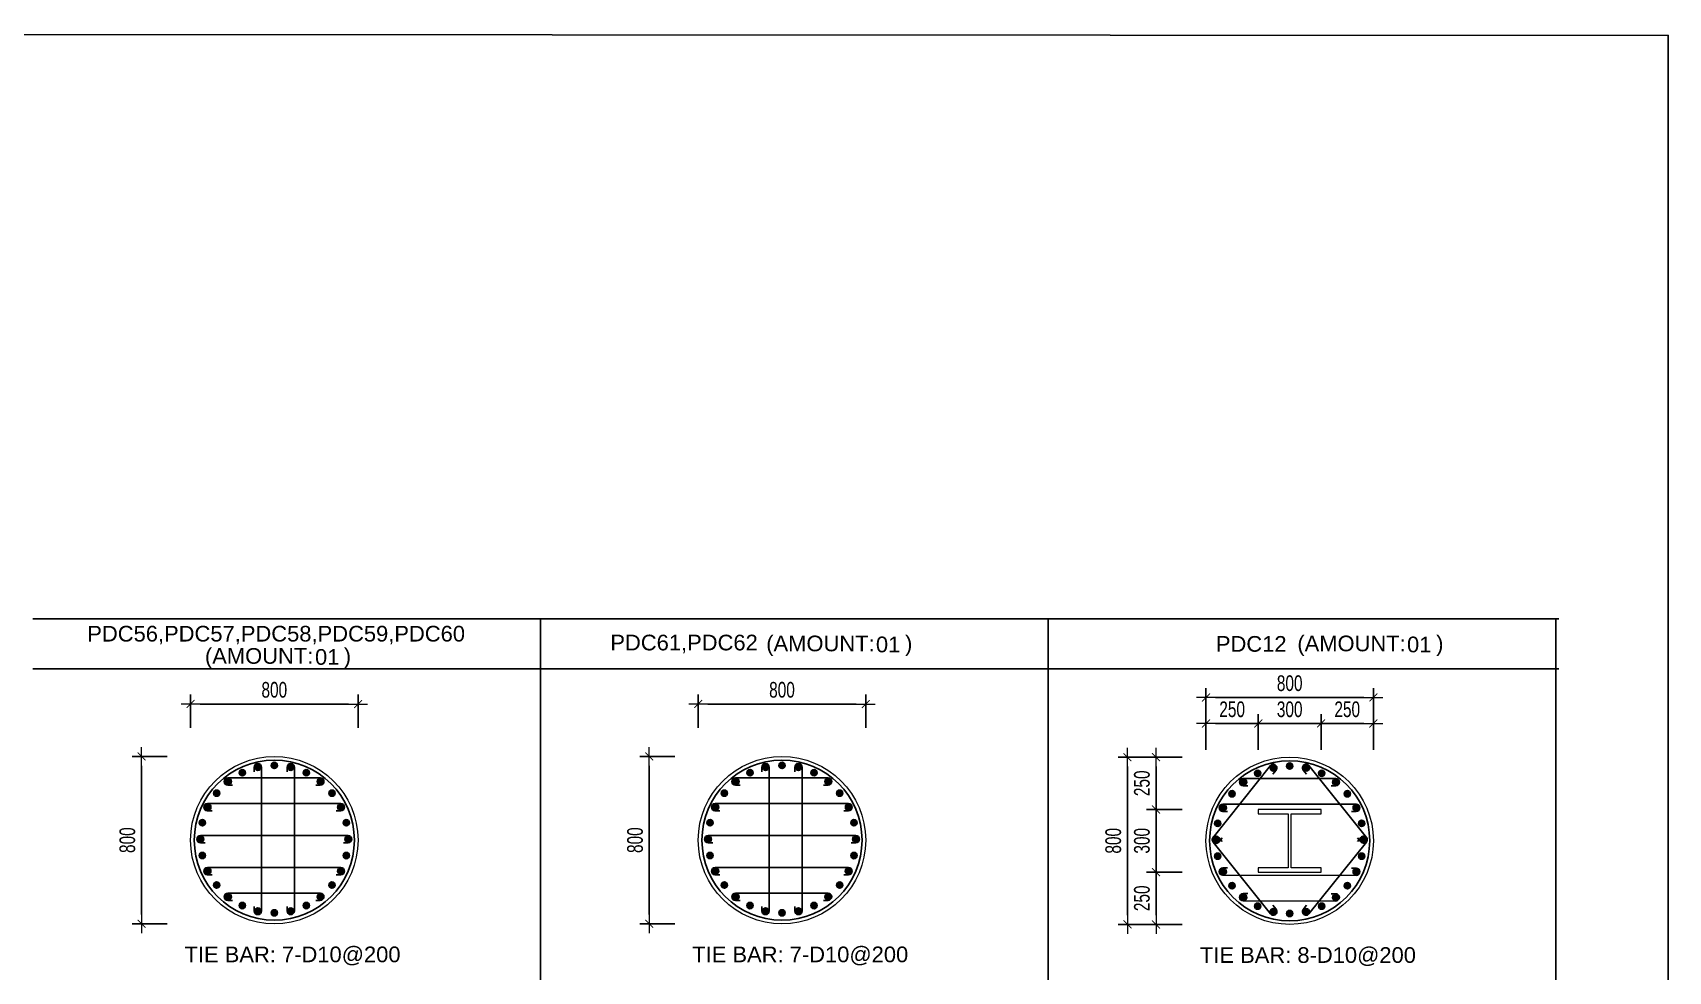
# Model space of a CAD drawing. Header units: millimetres. Extents: x 49323 to 538172, y -39336 to 181761.
# Drawn here: x 514763 to 522579, y 34782 to 39270 of the extents above; entities that cross this region are included whole.
import ezdxf
from ezdxf.enums import TextEntityAlignment as Align

# ---------------------------------------------------------------- set-up
doc = ezdxf.new("R2010")
doc.units = ezdxf.units.MM
doc.linetypes.add('CENTER2', pattern=[1.125, 0.75, -0.125, 0.125, -0.125])
doc.layers.get('Defpoints').update_dxf_attribs({"color": 151, "lineweight": 9})
for name, color, linetype in [('2', 2, 'Continuous'), ('A-ANNO-LEAD', 4, 'Continuous'), ('CEN', 1, 'CENTER2'), ('STL', 3, 'Continuous'), ('TIT1', 3, 'Continuous')]:
    doc.layers.add(name, color=color, linetype=linetype)
doc.layers.add('NDC_S_CONTINUOUS', color=3, linetype='Continuous', lineweight=20)
doc.layers.add('NDC_S_DIM', color=1, linetype='Continuous', lineweight=15)
doc.styles.add('NDC_ARIAL', font='arial.ttf', dxfattribs={"width": 0.85})
doc.styles.add('NDC_DIM', font='', dxfattribs={"width": 0.75})
doc.styles.get('NDC_DIM').set_extended_font_data('Dotum')
doc.dimstyles.new('NDC_dim_30', dxfattribs={"dimscale": 30, "dimtxt": 2.5, "dimasz": 1.5, "dimexe": 1.5, "dimexo": 2.5, "dimgap": 1, "dimtad": 1, "dimdec": 0, "dimzin": 0, "dimdsep": 46, "dimtxsty": 'NDC_DIM', "dimblk": 'DIMMARK', "dimcen": 0.09, "dimdle": 1.2, "dimclrd": 1, "dimclre": 1, "dimclrt": 3, "dimadec": 0, "dimazin": 0, "dimtfac": 1, "dimtdec": 0, "dimtix": 1, "dimtofl": 0, "dimtmove": 0, "dimatfit": 3, "dimfxl": 8, "dimfxlon": 1, "dimtolj": 1, "dimtzin": 0, "dimarcsym": 0})

# ---------------------------------------------------------------- blocks, each defined once
blk = doc.blocks.new('DÁDAS')
at = {"layer": 'TIT1', "color": 2, "style": 'NDC_ARIAL'}
blk.add_text('(AMOUNT:     )', height=75, dxfattribs=at).set_placement((-42061.2, 55767.2), align=Align.MIDDLE)
blk = doc.blocks.new('DIMMARK')
at = {"layer": 'NDC_S_DIM', "color": 1}
blk.add_line((-1.5, 0), (1, 0), dxfattribs=at)
at = {"layer": 'NDC_S_DIM', "color": 2, "const_width": 0.1}
blk.add_lwpolyline([(-0.42, -0.42), (0.42, 0.42)], dxfattribs=at)
blk = doc.blocks.new('*D2347')
at = {"layer": 'Defpoints', "color": 0, "ltscale": 40, "transparency": 16777216}
for p in [(518743.2, 36059.9), (517943.2, 35871.6), (518743.2, 35871.6)]:
    blk.add_point(p, dxfattribs=at)
at = {"layer": 'NDC_S_DIM', "color": 1, "lineweight": -2, "ltscale": 40, "transparency": 16777216}
for p, q in [((517943.2, 35946.6), (517943.2, 36104.9)), ((517988.2, 36059.9), (518698.2, 36059.9)), ((518743.2, 35946.6), (518743.2, 36104.9))]:
    blk.add_line(p, q, dxfattribs=at)
at = {"layer": 'NDC_S_DIM', "color": 1, "lineweight": -2, "ltscale": 40, "transparency": 16777216, "xscale": 45, "yscale": 45, "zscale": 45, "rotation": 180}
blk.add_blockref('DIMMARK', (517943.2, 36059.9), dxfattribs=at)
at = {"layer": 'NDC_S_DIM', "color": 1, "lineweight": -2, "ltscale": 40, "transparency": 16777216, "xscale": 45, "yscale": 45, "zscale": 45}
blk.add_blockref('DIMMARK', (518743.2, 36059.9), dxfattribs=at)
at = {"layer": 'NDC_S_DIM', "color": 3, "ltscale": 40, "transparency": 16777216, "insert": (518343.2, 36127.4), "char_height": 75, "attachment_point": 5, "style": 'NDC_DIM'}
blk.add_mtext('\\A1;800', dxfattribs=at)
blk = doc.blocks.new('*D2348')
at = {"layer": 'Defpoints', "color": 0, "ltscale": 40, "transparency": 16777216}
for p in [(517906.1, 35808.8), (517708.7, 35008.8), (517906.1, 35008.8)]:
    blk.add_point(p, dxfattribs=at)
at = {"layer": 'NDC_S_DIM', "color": 1, "lineweight": -2, "ltscale": 40, "transparency": 16777216}
for p, q in [((517831.1, 35808.8), (517663.7, 35808.8)), ((517708.7, 35763.8), (517708.7, 35053.8)), ((517831.1, 35008.8), (517663.7, 35008.8))]:
    blk.add_line(p, q, dxfattribs=at)
at = {"layer": 'NDC_S_DIM', "color": 1, "lineweight": -2, "ltscale": 40, "transparency": 16777216, "xscale": 45, "yscale": 45, "zscale": 45}
for p, rotation in [((517708.7, 35808.8), 90), ((517708.7, 35008.8), 270)]:
    blk.add_blockref('DIMMARK', p, dxfattribs=dict(at, rotation=rotation))
at = {"layer": 'NDC_S_DIM', "color": 3, "ltscale": 40, "transparency": 16777216, "insert": (517641.2, 35408.8), "char_height": 75, "attachment_point": 5, "rotation": 90, "style": 'NDC_DIM'}
blk.add_mtext('\\A1;800', dxfattribs=at)
blk = doc.blocks.new('8')
at = {"layer": '2'}
blk.add_hatch(color=256, dxfattribs=at).paths.add_polyline_path([(20, 0, 0.386127), (2, 20), (-2, 20, 0.386127), (-20, 0, 1)])
blk.add_circle((0, 0), 20, dxfattribs=at)
blk = doc.blocks.new('5')
at = {"layer": 'CEN', "rotation": 180}
blk.add_blockref('8', (0, 0), dxfattribs=at)
blk = doc.blocks.new('*U2338')
at = {"layer": 'STL', "xscale": -0.75, "yscale": 0.75, "zscale": 0.75, "rotation": 292.5000000000001}
blk.add_blockref('5', (0, 0), dxfattribs=at)
blk = doc.blocks.new('*U2323')
at = {"layer": 'NDC_S_DIM', "color": 0, "linetype": 'ByBlock', "lineweight": -2, "transparency": 16777216}
for p, rotation in [((-25527, 37966), 282.8571428571415), ((-25448.4, 37973.7), 269.9999999999987), ((-25370.1, 37963.8), 257.1428571428559), ((-25669.3, 37900), 308.571428571427), ((-25601.8, 37941), 295.7142857142843), ((-25296, 37936.7), 244.2857142857131), ((-25229.7, 37893.7), 231.4285714285703), ((-25725.9, 37844.9), 321.4285714285699), ((-25174.7, 37837.1), 218.5714285714274), ((-25768.8, 37778.7), 334.2857142857127), ((-25133.6, 37769.7), 205.7142857142847), ((-25796, 37704.6), 347.1428571428555), ((-25108.6, 37694.8), 192.8571428571419), ((-25100.9, 37616.2), 180), ((-25798.2, 37547.7), 12.8571428571428), ((-25110.9, 37537.9), 167.1428571428563), ((-25773.2, 37472.8), 25.71428571428561), ((-25138, 37463.8), 154.2857142857135), ((-25732.1, 37405.4), 38.57142857142841), ((-25677.1, 37348.8), 51.42857142857117), ((-25237.5, 37342.5), 128.5714285714279), ((-25180.9, 37397.6), 141.4285714285707), ((-25610.9, 37305.8), 64.28571428571395), ((-25536.7, 37278.7), 77.14285714285676), ((-25458.4, 37268.7), 89.99999999999955), ((-25379.8, 37276.5), 102.8571428571423), ((-25305, 37301.5), 115.7142857142852)]:
    blk.add_blockref('*U2338', p, dxfattribs=dict(at, rotation=rotation))
blk.add_blockref('*U2338', (-25805.9, 37626.2), dxfattribs=at)
blk = doc.blocks.new('*D2367')
at = {"layer": 'Defpoints', "color": 0, "ltscale": 40, "transparency": 16777216}
for p in [(516317.1, 36059.9), (515517.1, 35871.6), (516317.1, 35871.6)]:
    blk.add_point(p, dxfattribs=at)
at = {"layer": 'NDC_S_DIM', "color": 1, "lineweight": -2, "ltscale": 40, "transparency": 16777216}
for p, q in [((515517.1, 35946.6), (515517.1, 36104.9)), ((515562.1, 36059.9), (516272.1, 36059.9)), ((516317.1, 35946.6), (516317.1, 36104.9))]:
    blk.add_line(p, q, dxfattribs=at)
at = {"layer": 'NDC_S_DIM', "color": 1, "lineweight": -2, "ltscale": 40, "transparency": 16777216, "xscale": 45, "yscale": 45, "zscale": 45, "rotation": 180}
blk.add_blockref('DIMMARK', (515517.1, 36059.9), dxfattribs=at)
at = {"layer": 'NDC_S_DIM', "color": 1, "lineweight": -2, "ltscale": 40, "transparency": 16777216, "xscale": 45, "yscale": 45, "zscale": 45}
blk.add_blockref('DIMMARK', (516317.1, 36059.9), dxfattribs=at)
at = {"layer": 'NDC_S_DIM', "color": 3, "ltscale": 40, "transparency": 16777216, "insert": (515917.1, 36127.4), "char_height": 75, "attachment_point": 5, "style": 'NDC_DIM'}
blk.add_mtext('\\A1;800', dxfattribs=at)
blk = doc.blocks.new('*D2368')
at = {"layer": 'Defpoints', "color": 0, "ltscale": 40, "transparency": 16777216}
for p in [(515480, 35808.8), (515282.6, 35008.8), (515480, 35008.8)]:
    blk.add_point(p, dxfattribs=at)
at = {"layer": 'NDC_S_DIM', "color": 1, "lineweight": -2, "ltscale": 40, "transparency": 16777216}
for p, q in [((515405, 35808.8), (515237.6, 35808.8)), ((515282.6, 35763.8), (515282.6, 35053.8)), ((515405, 35008.8), (515237.6, 35008.8))]:
    blk.add_line(p, q, dxfattribs=at)
at = {"layer": 'NDC_S_DIM', "color": 1, "lineweight": -2, "ltscale": 40, "transparency": 16777216, "xscale": 45, "yscale": 45, "zscale": 45}
for p, rotation in [((515282.6, 35808.8), 90), ((515282.6, 35008.8), 270)]:
    blk.add_blockref('DIMMARK', p, dxfattribs=dict(at, rotation=rotation))
at = {"layer": 'NDC_S_DIM', "color": 3, "ltscale": 40, "transparency": 16777216, "insert": (515215.1, 35408.8), "char_height": 75, "attachment_point": 5, "rotation": 90, "style": 'NDC_DIM'}
blk.add_mtext('\\A1;800', dxfattribs=at)
blk = doc.blocks.new('*U2321')
at = {"layer": 'STL', "xscale": -0.75, "yscale": 0.75, "zscale": 0.75, "rotation": 292.5000000000001}
blk.add_blockref('5', (0, 0), dxfattribs=at)
blk = doc.blocks.new('*U2320')
at = {"layer": 'NDC_S_DIM', "color": 0, "linetype": 'ByBlock', "lineweight": -2, "transparency": 16777216}
for p, rotation in [((-25527, 37966), 282.8571428571415), ((-25448.4, 37973.7), 269.9999999999987), ((-25370.1, 37963.8), 257.1428571428559), ((-25669.3, 37900), 308.571428571427), ((-25601.8, 37941), 295.7142857142843), ((-25296, 37936.7), 244.2857142857131), ((-25229.7, 37893.7), 231.4285714285703), ((-25725.9, 37844.9), 321.4285714285699), ((-25174.7, 37837.1), 218.5714285714274), ((-25768.8, 37778.7), 334.2857142857127), ((-25133.6, 37769.7), 205.7142857142847), ((-25796, 37704.6), 347.1428571428555), ((-25108.6, 37694.8), 192.8571428571419), ((-25100.9, 37616.2), 180), ((-25798.2, 37547.7), 12.8571428571428), ((-25110.9, 37537.9), 167.1428571428563), ((-25773.2, 37472.8), 25.71428571428561), ((-25138, 37463.8), 154.2857142857135), ((-25732.1, 37405.4), 38.57142857142841), ((-25677.1, 37348.8), 51.42857142857117), ((-25237.5, 37342.5), 128.5714285714279), ((-25180.9, 37397.6), 141.4285714285707), ((-25610.9, 37305.8), 64.28571428571395), ((-25536.7, 37278.7), 77.14285714285676), ((-25458.4, 37268.7), 89.99999999999955), ((-25379.8, 37276.5), 102.8571428571423), ((-25305, 37301.5), 115.7142857142852)]:
    blk.add_blockref('*U2321', p, dxfattribs=dict(at, rotation=rotation))
blk.add_blockref('*U2321', (-25805.9, 37626.2), dxfattribs=at)
blk = doc.blocks.new('*D2393')
at = {"layer": 'Defpoints', "color": 0, "ltscale": 40, "transparency": 16777216}
for p in [(521169.3, 36091.4), (520369.3, 35766.3), (521169.3, 35766.3)]:
    blk.add_point(p, dxfattribs=at)
at = {"layer": 'NDC_S_DIM', "color": 1, "lineweight": -2, "ltscale": 40, "transparency": 16777216}
for p, q in [((520369.3, 35851.4), (520369.3, 36136.4)), ((521169.3, 35851.4), (521169.3, 36136.4)), ((520414.3, 36091.4), (521124.3, 36091.4))]:
    blk.add_line(p, q, dxfattribs=at)
at = {"layer": 'NDC_S_DIM', "color": 1, "lineweight": -2, "ltscale": 40, "transparency": 16777216, "xscale": 45, "yscale": 45, "zscale": 45, "rotation": 180}
blk.add_blockref('DIMMARK', (520369.3, 36091.4), dxfattribs=at)
at = {"layer": 'NDC_S_DIM', "color": 1, "lineweight": -2, "ltscale": 40, "transparency": 16777216, "xscale": 45, "yscale": 45, "zscale": 45}
blk.add_blockref('DIMMARK', (521169.3, 36091.4), dxfattribs=at)
at = {"layer": 'NDC_S_DIM', "color": 3, "ltscale": 40, "transparency": 16777216, "insert": (520769.3, 36159), "char_height": 75, "attachment_point": 5, "style": 'NDC_DIM'}
blk.add_mtext('\\A1;800', dxfattribs=at)
blk = doc.blocks.new('*D2394')
at = {"layer": 'Defpoints', "color": 0, "ltscale": 40, "transparency": 16777216}
for p in [(520330.7, 35805.8), (519994, 35005.8), (520330.7, 35005.8)]:
    blk.add_point(p, dxfattribs=at)
at = {"layer": 'NDC_S_DIM', "color": 1, "lineweight": -2, "ltscale": 40, "transparency": 16777216}
for p, q in [((520234, 35805.8), (519949, 35805.8)), ((519994, 35760.8), (519994, 35050.8)), ((520234, 35005.8), (519949, 35005.8))]:
    blk.add_line(p, q, dxfattribs=at)
at = {"layer": 'NDC_S_DIM', "color": 1, "lineweight": -2, "ltscale": 40, "transparency": 16777216, "xscale": 45, "yscale": 45, "zscale": 45}
for p, rotation in [((519994, 35805.8), 90), ((519994, 35005.8), 270)]:
    blk.add_blockref('DIMMARK', p, dxfattribs=dict(at, rotation=rotation))
at = {"layer": 'NDC_S_DIM', "color": 3, "ltscale": 40, "transparency": 16777216, "insert": (519926.4, 35405.8), "char_height": 75, "attachment_point": 5, "rotation": 90, "style": 'NDC_DIM'}
blk.add_mtext('\\A1;800', dxfattribs=at)
blk = doc.blocks.new('*U2315')
at = {"layer": 'STL', "xscale": -0.75, "yscale": 0.75, "zscale": 0.75, "rotation": 292.5000000000001}
blk.add_blockref('5', (0, 0), dxfattribs=at)
blk = doc.blocks.new('*U2314')
at = {"layer": 'NDC_S_DIM', "color": 0, "linetype": 'ByBlock', "lineweight": -2, "transparency": 16777216}
for p, rotation in [((-25527, 37966), 282.8571428571415), ((-25448.4, 37973.7), 269.9999999999987), ((-25370.1, 37963.8), 257.1428571428559), ((-25669.3, 37900), 308.571428571427), ((-25601.8, 37941), 295.7142857142843), ((-25296, 37936.7), 244.2857142857131), ((-25229.7, 37893.7), 231.4285714285703), ((-25725.9, 37844.9), 321.4285714285699), ((-25174.7, 37837.1), 218.5714285714274), ((-25768.8, 37778.7), 334.2857142857127), ((-25133.6, 37769.7), 205.7142857142847), ((-25796, 37704.6), 347.1428571428555), ((-25108.6, 37694.8), 192.8571428571419), ((-25100.9, 37616.2), 180), ((-25798.2, 37547.7), 12.8571428571428), ((-25110.9, 37537.9), 167.1428571428563), ((-25773.2, 37472.8), 25.71428571428561), ((-25138, 37463.8), 154.2857142857135), ((-25732.1, 37405.4), 38.57142857142841), ((-25677.1, 37348.8), 51.42857142857117), ((-25237.5, 37342.5), 128.5714285714279), ((-25180.9, 37397.6), 141.4285714285707), ((-25610.9, 37305.8), 64.28571428571395), ((-25536.7, 37278.7), 77.14285714285676), ((-25458.4, 37268.7), 89.99999999999955), ((-25379.8, 37276.5), 102.8571428571423), ((-25305, 37301.5), 115.7142857142852)]:
    blk.add_blockref('*U2315', p, dxfattribs=dict(at, rotation=rotation))
blk.add_blockref('*U2315', (-25805.9, 37626.2), dxfattribs=at)
blk = doc.blocks.new('*D2395')
at = {"layer": 'Defpoints', "color": 0, "ltscale": 40, "transparency": 16777216}
for p in [(520619.3, 35966.7), (520369.3, 35766.3), (520619.3, 35766.3)]:
    blk.add_point(p, dxfattribs=at)
at = {"layer": 'NDC_S_DIM', "color": 1, "lineweight": -2, "ltscale": 40, "transparency": 16777216}
for p, q in [((520369.3, 35841.3), (520369.3, 36011.7)), ((520414.3, 35966.7), (520574.3, 35966.7)), ((520619.3, 35841.3), (520619.3, 36011.7))]:
    blk.add_line(p, q, dxfattribs=at)
at = {"layer": 'NDC_S_DIM', "color": 1, "lineweight": -2, "ltscale": 40, "transparency": 16777216, "xscale": 45, "yscale": 45, "zscale": 45, "rotation": 180}
blk.add_blockref('DIMMARK', (520369.3, 35966.7), dxfattribs=at)
at = {"layer": 'NDC_S_DIM', "color": 1, "lineweight": -2, "ltscale": 40, "transparency": 16777216, "xscale": 45, "yscale": 45, "zscale": 45}
blk.add_blockref('DIMMARK', (520619.3, 35966.7), dxfattribs=at)
at = {"layer": 'NDC_S_DIM', "color": 3, "ltscale": 40, "transparency": 16777216, "insert": (520494.3, 36034.3), "char_height": 75, "attachment_point": 5, "style": 'NDC_DIM'}
blk.add_mtext('\\A1;250', dxfattribs=at)
blk = doc.blocks.new('*D2396')
at = {"layer": 'Defpoints', "color": 0, "ltscale": 40, "transparency": 16777216}
for p in [(520919.3, 35966.7), (520619.3, 35766.3), (520919.3, 35766.3)]:
    blk.add_point(p, dxfattribs=at)
at = {"layer": 'NDC_S_DIM', "color": 1, "lineweight": -2, "ltscale": 40, "transparency": 16777216}
for p, q in [((520619.3, 35841.3), (520619.3, 36011.7)), ((520664.3, 35966.7), (520874.3, 35966.7)), ((520919.3, 35841.3), (520919.3, 36011.7))]:
    blk.add_line(p, q, dxfattribs=at)
at = {"layer": 'NDC_S_DIM', "color": 1, "lineweight": -2, "ltscale": 40, "transparency": 16777216, "xscale": 45, "yscale": 45, "zscale": 45, "rotation": 180}
blk.add_blockref('DIMMARK', (520619.3, 35966.7), dxfattribs=at)
at = {"layer": 'NDC_S_DIM', "color": 1, "lineweight": -2, "ltscale": 40, "transparency": 16777216, "xscale": 45, "yscale": 45, "zscale": 45}
blk.add_blockref('DIMMARK', (520919.3, 35966.7), dxfattribs=at)
at = {"layer": 'NDC_S_DIM', "color": 3, "ltscale": 40, "transparency": 16777216, "insert": (520769.3, 36034.3), "char_height": 75, "attachment_point": 5, "style": 'NDC_DIM'}
blk.add_mtext('\\A1;300', dxfattribs=at)
blk = doc.blocks.new('*D2397')
at = {"layer": 'Defpoints', "color": 0, "ltscale": 40, "transparency": 16777216}
for p in [(521169.3, 35966.7), (520919.3, 35766.3), (521169.3, 35766.3)]:
    blk.add_point(p, dxfattribs=at)
at = {"layer": 'NDC_S_DIM', "color": 1, "lineweight": -2, "ltscale": 40, "transparency": 16777216}
for p, q in [((520919.3, 35841.3), (520919.3, 36011.7)), ((520964.3, 35966.7), (521124.3, 35966.7)), ((521169.3, 35841.3), (521169.3, 36011.7))]:
    blk.add_line(p, q, dxfattribs=at)
at = {"layer": 'NDC_S_DIM', "color": 1, "lineweight": -2, "ltscale": 40, "transparency": 16777216, "xscale": 45, "yscale": 45, "zscale": 45, "rotation": 180}
blk.add_blockref('DIMMARK', (520919.3, 35966.7), dxfattribs=at)
at = {"layer": 'NDC_S_DIM', "color": 1, "lineweight": -2, "ltscale": 40, "transparency": 16777216, "xscale": 45, "yscale": 45, "zscale": 45}
blk.add_blockref('DIMMARK', (521169.3, 35966.7), dxfattribs=at)
at = {"layer": 'NDC_S_DIM', "color": 3, "ltscale": 40, "transparency": 16777216, "insert": (521044.3, 36034.3), "char_height": 75, "attachment_point": 5, "style": 'NDC_DIM'}
blk.add_mtext('\\A1;250', dxfattribs=at)
blk = doc.blocks.new('*D2398')
at = {"layer": 'Defpoints', "color": 0, "ltscale": 40, "transparency": 16777216}
for p in [(520330.7, 35805.8), (520130.8, 35555.8), (520330.7, 35555.8)]:
    blk.add_point(p, dxfattribs=at)
at = {"layer": 'NDC_S_DIM', "color": 1, "lineweight": -2, "ltscale": 40, "transparency": 16777216}
for p, q in [((520255.7, 35805.8), (520085.8, 35805.8)), ((520130.8, 35760.8), (520130.8, 35600.8)), ((520255.7, 35555.8), (520085.8, 35555.8))]:
    blk.add_line(p, q, dxfattribs=at)
at = {"layer": 'NDC_S_DIM', "color": 1, "lineweight": -2, "ltscale": 40, "transparency": 16777216, "xscale": 45, "yscale": 45, "zscale": 45}
for p, rotation in [((520130.8, 35805.8), 90), ((520130.8, 35555.8), 270)]:
    blk.add_blockref('DIMMARK', p, dxfattribs=dict(at, rotation=rotation))
at = {"layer": 'NDC_S_DIM', "color": 3, "ltscale": 40, "transparency": 16777216, "insert": (520063.3, 35680.8), "char_height": 75, "attachment_point": 5, "rotation": 90, "style": 'NDC_DIM'}
blk.add_mtext('\\A1;250', dxfattribs=at)
blk = doc.blocks.new('*D2399')
at = {"layer": 'Defpoints', "color": 0, "ltscale": 40, "transparency": 16777216}
for p in [(520330.7, 35555.8), (520130.8, 35255.8), (520330.7, 35255.8)]:
    blk.add_point(p, dxfattribs=at)
at = {"layer": 'NDC_S_DIM', "color": 1, "lineweight": -2, "ltscale": 40, "transparency": 16777216}
for p, q in [((520255.7, 35555.8), (520085.8, 35555.8)), ((520130.8, 35510.8), (520130.8, 35300.8)), ((520255.7, 35255.8), (520085.8, 35255.8))]:
    blk.add_line(p, q, dxfattribs=at)
at = {"layer": 'NDC_S_DIM', "color": 1, "lineweight": -2, "ltscale": 40, "transparency": 16777216, "xscale": 45, "yscale": 45, "zscale": 45}
for p, rotation in [((520130.8, 35555.8), 90), ((520130.8, 35255.8), 270)]:
    blk.add_blockref('DIMMARK', p, dxfattribs=dict(at, rotation=rotation))
at = {"layer": 'NDC_S_DIM', "color": 3, "ltscale": 40, "transparency": 16777216, "insert": (520063.3, 35405.8), "char_height": 75, "attachment_point": 5, "rotation": 90, "style": 'NDC_DIM'}
blk.add_mtext('\\A1;300', dxfattribs=at)
blk = doc.blocks.new('*D2400')
at = {"layer": 'Defpoints', "color": 0, "ltscale": 40, "transparency": 16777216}
for p in [(520330.7, 35255.8), (520130.8, 35005.8), (520330.7, 35005.8)]:
    blk.add_point(p, dxfattribs=at)
at = {"layer": 'NDC_S_DIM', "color": 1, "lineweight": -2, "ltscale": 40, "transparency": 16777216}
for p, q in [((520255.7, 35255.8), (520085.8, 35255.8)), ((520130.8, 35210.8), (520130.8, 35050.8)), ((520255.7, 35005.8), (520085.8, 35005.8))]:
    blk.add_line(p, q, dxfattribs=at)
at = {"layer": 'NDC_S_DIM', "color": 1, "lineweight": -2, "ltscale": 40, "transparency": 16777216, "xscale": 45, "yscale": 45, "zscale": 45}
for p, rotation in [((520130.8, 35255.8), 90), ((520130.8, 35005.8), 270)]:
    blk.add_blockref('DIMMARK', p, dxfattribs=dict(at, rotation=rotation))
at = {"layer": 'NDC_S_DIM', "color": 3, "ltscale": 40, "transparency": 16777216, "insert": (520063.3, 35130.8), "char_height": 75, "attachment_point": 5, "rotation": 90, "style": 'NDC_DIM'}
blk.add_mtext('\\A1;250', dxfattribs=at)

msp = doc.modelspace()

# ---------------------------------------------------------------- linework, layer by layer
at = {"layer": '2', "elevation": 0}
for points in [[(515821.2, 35735.3), (515821.2, 35757.5, -1), (515856.2, 35757.5), (515856.2, 35070.1, -1), (515821.2, 35070.1), (515821.2, 35092.2)], [(515978.1, 35735.3), (515978.1, 35757.5, -1), (516013.1, 35757.5), (516013.1, 35070.1, -1), (515978.1, 35070.1), (515978.1, 35092.2)], [(518247.3, 35735.3), (518247.3, 35757.5, -1), (518282.3, 35757.5), (518282.3, 35070.1, -1), (518247.3, 35070.1), (518247.3, 35092.2)], [(518404.2, 35735.3), (518404.2, 35757.5, -1), (518439.2, 35757.5), (518439.2, 35070.1, -1), (518404.2, 35070.1), (518404.2, 35092.2)], [(515717.3, 35671.4), (515695.2, 35671.4, -1), (515695.2, 35706.4), (516137, 35706.9, -1), (516137, 35671.9), (516114.8, 35671.9)], [(518143.4, 35671.4), (518121.3, 35671.4, -1), (518121.3, 35706.4), (518563.1, 35706.9, -1), (518563.1, 35671.9), (518540.9, 35671.9)], [(520569.5, 35668.4), (520547.4, 35668.4, -1), (520547.4, 35703.4), (520989.2, 35703.9, -1), (520989.2, 35668.9), (520967, 35668.9)], [(515619.5, 35548.8), (515597.4, 35548.8, -1), (515597.4, 35583.8), (516234.8, 35584.3, -1), (516234.8, 35549.2), (516212.7, 35549.2)], [(518045.6, 35548.8), (518023.5, 35548.8, -1), (518023.5, 35583.8), (518660.9, 35584.3, -1), (518660.9, 35549.2), (518638.8, 35549.2)], [(520471.7, 35545.7), (520449.6, 35545.7, -1), (520449.6, 35580.8), (521087, 35581.2, -1), (521087, 35546.2), (521064.8, 35546.2)], [(515586.8, 35396.3), (515564.6, 35396.3, -1), (515564.6, 35431.3), (516269.6, 35431.3, -1), (516269.6, 35396.3), (516247.5, 35396.3)], [(518012.9, 35396.3), (517990.7, 35396.3, -1), (517990.7, 35431.3), (518695.7, 35431.3, -1), (518695.7, 35396.3), (518673.6, 35396.3)], [(515619.5, 35242.8), (515597.4, 35242.8, -1), (515597.4, 35277.9), (516234.8, 35278.3, -1), (516234.8, 35243.3), (516212.7, 35243.3)], [(518045.6, 35242.8), (518023.5, 35242.8, -1), (518023.5, 35277.9), (518660.9, 35278.3, -1), (518660.9, 35243.3), (518638.8, 35243.3)], [(520471.7, 35275.8), (520449.6, 35275.8, 1), (520449.6, 35240.8), (521087, 35240.3, 1), (521087, 35275.3), (521064.8, 35275.3)], [(515717.3, 35120.2), (515695.2, 35120.2, -1), (515695.2, 35155.2), (516137, 35155.7, -1), (516137, 35120.7), (516114.8, 35120.7)], [(518143.4, 35120.2), (518121.3, 35120.2, -1), (518121.3, 35155.2), (518563.1, 35155.7, -1), (518563.1, 35120.7), (518540.9, 35120.7)], [(520569.5, 35153.1), (520547.4, 35153.1, 1), (520547.4, 35118.1), (520989.2, 35117.6, 1), (520989.2, 35152.7), (520967, 35152.7)]]:
    msp.add_lwpolyline(points, format="xyb", dxfattribs=at)
at = {"layer": '2'}
for points in [[(520688.9, 35724.1), (520704.6, 35743.6, 1), (520677.2, 35765.4), (520403.1, 35421.7, 1), (520430.5, 35399.9), (520446, 35419.5)], [(520849.9, 35724.2), (520834.2, 35743.7, -1), (520861.5, 35765.5), (521136.1, 35422.2, -1), (521108.8, 35400.4), (521093.2, 35420)], [(520688.9, 35097.5), (520704.6, 35078, -1), (520677.2, 35056.2), (520403.1, 35399.9, -1), (520430.5, 35421.7), (520446, 35402.1)], [(520849.9, 35097.3), (520834.2, 35077.9, 1), (520861.5, 35056), (521136.1, 35399.3, 1), (521108.8, 35421.2), (521093.2, 35401.6)]]:
    msp.add_lwpolyline(points, format="xyb", dxfattribs=at)
at = {"layer": '2', "lineweight": -2, "ltscale": 1000}
for centre in [(515917.1, 35408.8), (518343.2, 35408.8), (520769.3, 35405.8)]:
    msp.add_circle(centre, 382.5, dxfattribs=at)
at = {"layer": 'A-ANNO-LEAD'}
msp.add_lwpolyline([(501243.6, 22650.2), (522578.5, 22637.1), (522578.5, 39257.1), (501243.6, 39270.2)], close=True, dxfattribs=at)
at = {"layer": 'NDC_S_CONTINUOUS', "ltscale": 40}
msp.add_lwpolyline([(520775.8, 35276.8), (520775.8, 35534.8), (520919.3, 35534.8), (520919.3, 35555.8), (520619.3, 35555.8), (520619.3, 35534.8), (520762.8, 35534.8), (520762.8, 35276.8), (520619.3, 35276.8), (520619.3, 35255.8), (520919.3, 35255.8), (520919.3, 35276.8)], close=True, dxfattribs=at)
at = {"layer": 'NDC_S_CONTINUOUS', "ltscale": 70}
for centre in [(515917.1, 35408.8), (518343.2, 35408.8), (520769.3, 35405.8)]:
    msp.add_circle(centre, 400, dxfattribs=at)
at = {"layer": 'TIT1', "color": 2}
msp.add_line((514762.6, 36467.4), (522055.4, 36467.4), dxfattribs=at)
at = {"layer": 'TIT1'}
for p, q in [((517188.7, 36467.4), (517188.7, 27143.4)), ((517188.7, 36467.4), (517188.7, 27143.4)), ((519614.8, 36467.4), (519614.8, 27143.4)), ((519614.8, 36467.4), (519614.8, 27143.4)), ((522040.9, 36467.4), (522040.9, 27143.4)), ((522040.9, 36467.4), (522040.9, 27143.4)), ((522040.9, 36467.4), (522040.9, 27143.4)), ((522040.9, 36467.4), (522040.9, 27143.4)), ((514762.6, 36227.4), (522055.4, 36227.4))]:
    msp.add_line(p, q, dxfattribs=at)

# ---------------------------------------------------------------- block references
at = {"layer": 'NDC_S_DIM'}
for p in [(560678.3, -19427), (563216.3, -19427), (557996, -19486.7)]:
    msp.add_blockref('DÁDAS', p, dxfattribs=at)
at = {"layer": 'NDC_S_DIM', "rotation": 0.8126515942541631}
for name, p in [('*U2320', (541901.6, -1842.7)), ('*U2323', (544327.7, -1842.7)), ('*U2314', (546753.8, -1845.7))]:
    msp.add_blockref(name, p, dxfattribs=at)

# ---------------------------------------------------------------- texts
at = {"layer": 'TIT1', "color": 2, "style": 'NDC_ARIAL'}
for s, p in [('PDC56,PDC57,PDC58,PDC59,PDC60', (515926, 36389.8)), ('PDC61,PDC62', (517875.3, 36347.4)), ('01', (518850.3, 36344.7)), ('PDC12', (520585.5, 36347.4)), ('01', (521388.3, 36344.7)), ('01', (516169.9, 36285))]:
    msp.add_text(s, height=75, dxfattribs=at).set_placement(p, align=Align.MIDDLE)
at = {"layer": 'TIT1', "style": 'NDC_ARIAL'}
for s, p in [('TIE BAR: 7-D10@200', (516004.3, 34856.9)), ('TIE BAR: 7-D10@200', (518430.4, 34856.9)), ('TIE BAR: 8-D10@200', (520856.5, 34853.9))]:
    msp.add_text(s, height=75, dxfattribs=at).set_placement(p, align=Align.MIDDLE)

# ---------------------------------------------------------------- dimensions: what is measured, and where the dimension line sits
at = {"layer": 'NDC_S_DIM', "ltscale": 40}
for base, p1, p2, picture, middle in [((521169.3, 36091.4), (520369.3, 35766.3), (521169.3, 35766.3), '*D2393', (520769.3, 36159)), ((516317.1, 36059.9), (515517.1, 35871.6), (516317.1, 35871.6), '*D2367', (515917.1, 36127.4)), ((518743.2, 36059.9), (517943.2, 35871.6), (518743.2, 35871.6), '*D2347', (518343.2, 36127.4)), ((520619.3, 35966.7), (520369.3, 35766.3), (520619.3, 35766.3), '*D2395', (520494.3, 36034.3)), ((520919.3, 35966.7), (520619.3, 35766.3), (520919.3, 35766.3), '*D2396', (520769.3, 36034.3)), ((521169.3, 35966.7), (520919.3, 35766.3), (521169.3, 35766.3), '*D2397', (521044.3, 36034.3))]:
    dim = msp.add_linear_dim(base=base, p1=p1, p2=p2, dimstyle='NDC_dim_30', dxfattribs=at)
    dim.commit()
    dim.dimension.update_dxf_attribs({"geometry": picture, "text_midpoint": middle})
for base, p1, p2, picture, middle in [((515282.6, 35008.8), (515480, 35808.8), (515480, 35008.8), '*D2368', (515215.1, 35408.8)), ((517708.7, 35008.8), (517906.1, 35808.8), (517906.1, 35008.8), '*D2348', (517641.2, 35408.8)), ((519994, 35005.8), (520330.7, 35805.8), (520330.7, 35005.8), '*D2394', (519926.4, 35405.8)), ((520130.8, 35555.8), (520330.7, 35805.8), (520330.7, 35555.8), '*D2398', (520063.3, 35680.8)), ((520130.8, 35255.8), (520330.7, 35555.8), (520330.7, 35255.8), '*D2399', (520063.3, 35405.8)), ((520130.8, 35005.8), (520330.7, 35255.8), (520330.7, 35005.8), '*D2400', (520063.3, 35130.8))]:
    dim = msp.add_linear_dim(base=base, p1=p1, p2=p2, angle=90, dimstyle='NDC_dim_30', dxfattribs=at)
    dim.commit()
    dim.dimension.update_dxf_attribs({"geometry": picture, "text_midpoint": middle})

doc.saveas('drawing.dxf')
